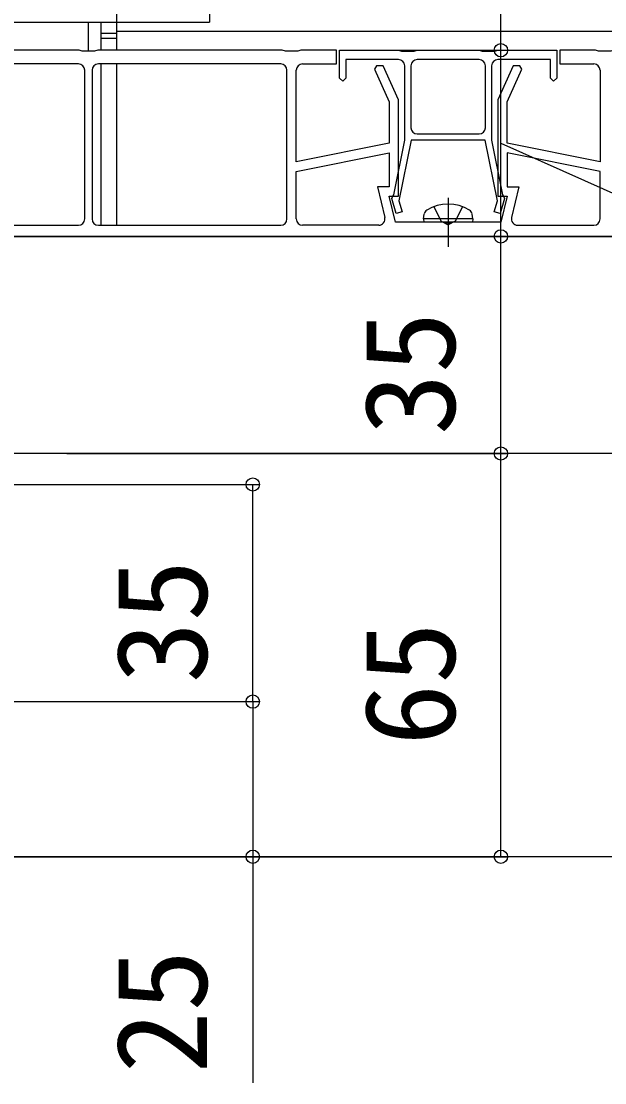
# Model space of a CAD drawing. Units: millimetres, scale not verified. Extents: x -875 to 875, y -1304 to 1297.
# Drawn here: x 102.7 to 196.8, y 204.4 to 375.5 of the extents above; entities that cross this region are included whole.
import ezdxf
from ezdxf.enums import TextEntityAlignment as Align

# ---------------------------------------------------------------- set-up
doc = ezdxf.new("R2010")
doc.units = ezdxf.units.MM
doc.header["$LTSCALE"] = 8
for name, color, linetype in [('0-2_YKK_11', 7, 'Continuous'), ('0-4_YKK_12', 2, 'Continuous'), ('0-5_YKK_13', 4, 'Continuous'), ('0-7_YKK_D', 6, 'Continuous')]:
    doc.layers.add(name, color=color, linetype=linetype)
doc.styles.add('ＭＳ ゴシック', font='')
doc.styles.get('ＭＳ ゴシック').set_extended_font_data('MS Gothic')

msp = doc.modelspace()

# ---------------------------------------------------------------- linework, layer by layer
at = {"layer": '0-2_YKK_11'}
for p, q in [((111.9, 368.6), (80.1, 368.6)), ((144.5, 368.6), (115.1, 368.6)), ((165.5, 368.3), (165.5, 358.3)), ((177.5, 358.3), (177.5, 368.3)), ((112.9, 343.6), (112.9, 367.6)), ((114.1, 367.6), (114.1, 343.6)), ((145.5, 343.6), (145.5, 367.6)), ((166.5, 357.3), (176.5, 357.3)), ((147, 343.6), (147, 351.27)), ((196, 343.6), (196, 351.27)), ((80.1, 342.6), (111.9, 342.6)), ((115.1, 342.6), (144.5, 342.6)), ((160.311, 342.6), (148, 342.6)), ((182.689, 342.6), (195, 342.6)), ((45.5, 340.8), (324, 340.8))]:
    msp.add_line(p, q, dxfattribs=at)
for points in [[(148, 368.6), (153.5, 368.6), (153.5, 370.8), (147.75, 370.8), (147.25, 370.65), (145.25, 370.65), (144.75, 370.8), (115, 370.8), (114.5, 370.65), (112.5, 370.65), (112, 370.8), (80, 370.8), (79.5, 370.65), (77.5, 370.65), (77, 370.8), (44.5, 370.8), (36.5, 368.3), (21.52, 368.3), (21.26, 368.15), (20.74, 368.15), (20.48, 368.3), (19, 368.3)], [(163.5, 369.3), (155, 369.3), (155, 366.3), (154.5, 365.8), (154, 366.3), (154, 370.8), (163.5, 370.8), (164, 370.65), (166, 370.65), (166.5, 370.8), (176.5, 370.8), (177, 370.65), (179, 370.65), (179.5, 370.8), (189, 370.8), (189, 366.3), (188.5, 365.8), (188, 366.3), (188, 369.3), (179.5, 369.3)], [(319.9, 370.8), (300, 370.8), (299.5, 370.65), (297.5, 370.65), (297, 370.8), (266, 370.8), (265.5, 370.65), (263.5, 370.65), (263, 370.8), (231, 370.8), (230.5, 370.65), (228.5, 370.65), (228, 370.8), (198.25, 370.8), (197.75, 370.65), (195.75, 370.65), (195.25, 370.8), (189.5, 370.8), (189.5, 368.6), (195, 368.6)], [(196, 367.6), (196, 352.8), (181, 355.8), (181, 362.465), (183.4, 367.755), (183.049, 368.3), (182, 368.3), (179.5, 362.789), (179.5, 347.3), (181, 347.3), (180, 343.1), (172.02, 343.1), (171.76, 342.95), (171.24, 342.95), (170.98, 343.1), (163, 343.1), (162, 347.3), (163.5, 347.3), (163.5, 362.8), (161, 368.3), (159.951, 368.3), (159.6, 367.755), (162, 362.475), (162, 355.8), (147, 352.8), (147, 367.6)], [(178.5, 368.3), (178.5, 356.3), (180.263, 347.483), (180.426, 347.272), (180.586, 346.911), (179.88, 344.462), (178.92, 344.738), (179.435, 346.526), (177.48, 356.3), (165.52, 356.3), (163.565, 346.526), (164.08, 344.738), (163.12, 344.462), (162.414, 346.911), (162.574, 347.272), (162.737, 347.483), (164.5, 356.3), (164.5, 368.3)], [(176.5, 369.3), (171.5, 369.3), (166.5, 369.3)], [(147, 351.27), (162, 354.27), (162, 348.8), (160.101, 348.8), (161.284, 343.832)], [(196, 351.27), (181, 354.27), (181, 348.8), (182.899, 348.8), (181.716, 343.832)]]:
    msp.add_lwpolyline(points, dxfattribs=at)
for centre, start, end in [((111.9, 367.6), 0.00001, 89.99999), ((115.1, 367.6), 90.00001, 179.99999), ((144.5, 367.6), 0.00001, 89.99999), ((148, 367.6), 90.00001, 179.99999), ((163.5, 368.3), 0.00001, 89.99999), ((166.5, 368.3), 90.00001, 179.99999), ((176.5, 368.3), 0.00001, 89.99999), ((179.5, 368.3), 90.00001, 179.99999), ((195, 367.6), 0.00001, 89.99999), ((166.5, 358.3), 180.00001, 269.99999), ((176.5, 358.3), 270.00001, 359.99999), ((111.9, 343.6), 270.00001, 359.99999), ((115.1, 343.6), 180.00001, 269.99999), ((144.5, 343.6), 270.00001, 359.99999), ((148, 343.6), 180.00001, 269.99999), ((160.311, 343.6), 269.99997, 13.3925), ((182.689, 343.6), 166.6075, 270.00003), ((195, 343.6), 270.00001, 359.99999)]:
    msp.add_arc(centre, 1, start, end, dxfattribs=at)
at = {"layer": '0-4_YKK_12'}
for p, q in [((118, 373.5), (115.5, 373.5)), ((512.5, 373.8), (118, 373.8)), ((118, 372.682), (115.5, 372.682)), ((118, 368.6), (118, 342.6)), ((539.5, 340.8), (0.5, 340.8)), ((539.5, 305.8), (0.5, 305.8))]:
    msp.add_line(p, q, dxfattribs=at)
for points in [[(118, 377.3), (118, 375.3), (118, 370.8)], [(542.5, 240.8), (76.024, 240.8), (-2.5, 240.8)]]:
    msp.add_lwpolyline(points, dxfattribs=at)
at = {"layer": '0-5_YKK_13'}
for p, q in [((133, 379.3), (133, 375.3)), ((28, 375.3), (133, 375.3)), ((113.5, 370.65), (113.5, 375.3)), ((115.5, 375.3), (115.5, 370.8)), ((115.5, 368.6), (115.5, 342.6)), ((171.5, 347), (171.5, 339.1)), ((167.5, 343.6), (167.641, 344.402)), ((175.5, 343.6), (175.359, 344.402)), ((175.5, 343.6), (167.5, 343.6)), ((167.5, 343.6), (167.588, 343.1)), ((175.412, 343.1), (167.588, 343.1)), ((175.5, 343.6), (175.412, 343.1))]:
    msp.add_line(p, q, dxfattribs=at)
for points in [[(169.2, 345.579), (170.355, 343.263), (171.5, 342.654)], [(173.8, 345.579), (172.645, 343.263), (171.5, 342.654)]]:
    msp.add_lwpolyline(points, dxfattribs=at)
for centre, radius, start, end in [((171.5, 339.5), 6.5, 57.94412, 122.05588), ((168.528, 344.246), 0.9, 122.05588, 170), ((174.472, 344.246), 0.9, 10, 57.94412)]:
    msp.add_arc(centre, radius, start, end, dxfattribs=at)
at = {"layer": '0-7_YKK_D'}
for p, q in [((180, 370.8), (180, 385.8)), ((154, 370.8), (181, 370.8)), ((154, 370.8), (181, 370.8)), ((180, 340.8), (180, 370.8)), ((36.7, 340.8), (181, 340.8)), ((36.7, 340.8), (181, 340.8)), ((180, 305.8), (180, 340.8)), ((110, 305.8), (181, 305.8)), ((110, 305.8), (181, 305.8)), ((180, 240.8), (180, 305.8)), ((-7, 300.8), (141, 300.8)), ((140, 265.8), (140, 300.8)), ((-7.6, 265.8), (141, 265.8)), ((-7.6, 265.8), (141, 265.8)), ((-8.8, 240.8), (181, 240.8))]:
    msp.add_line(p, q, dxfattribs=at)
for points in [[(180, 355.8), (220, 337.984), (220, 305.393)], [(140, 265.8), (140, 240.8), (140, 204.364)]]:
    msp.add_lwpolyline(points, dxfattribs=at)
for centre in [(180, 370.8), (180, 370.8), (180, 340.8), (180, 340.8), (180, 305.8), (180, 305.8), (140, 300.8), (140, 265.8), (140, 265.8), (140, 240.8), (180, 240.8)]:
    msp.add_circle(centre, 1.075, dxfattribs=at)

# ---------------------------------------------------------------- texts
at = {"layer": '0-7_YKK_D', "style": 'ＭＳ ゴシック'}
for s, p in [('35', (177, 308.755)), ('35', (137, 268.755)), ('65', (177, 258.698)), ('25', (137, 205.886))]:
    msp.add_text(s, height=14.66, rotation=90, dxfattribs=at).set_placement(p, align=Align.BOTTOM_LEFT)

doc.saveas('drawing.dxf')
